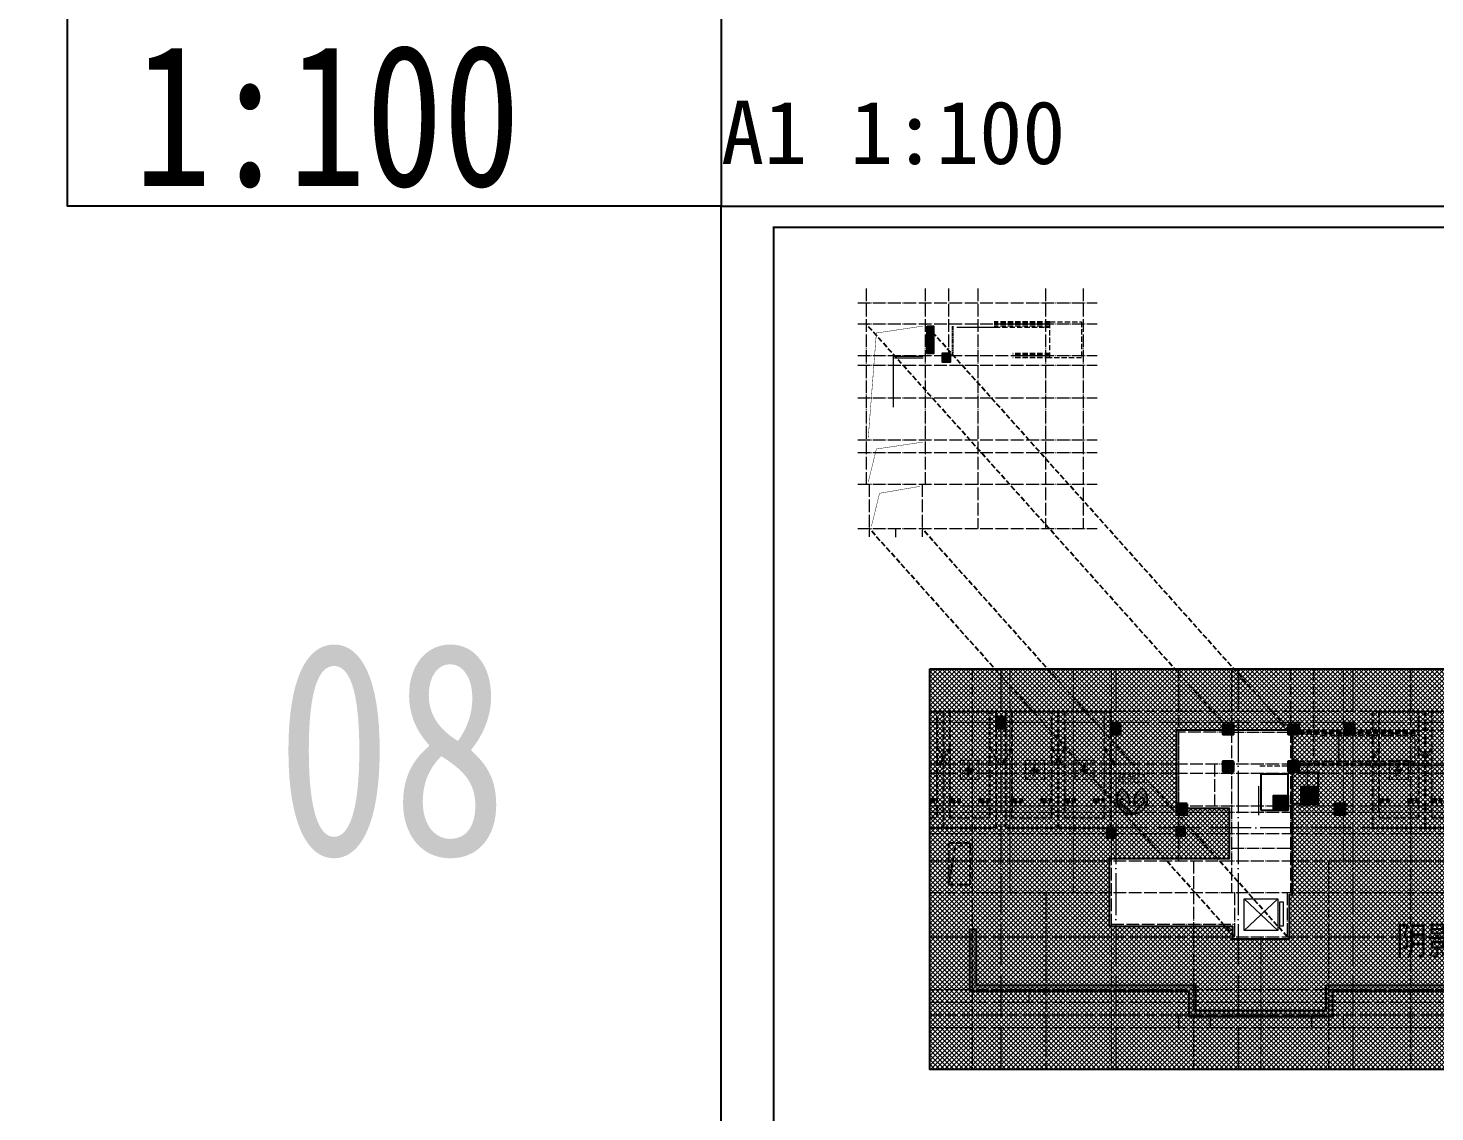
# Model space of a CAD drawing. Extents: x 27938 to 725830, y -209821 to 1628073.
# Drawn here: x 227350 to 294068, y 736126 to 787509 of the extents above; entities that cross this region are included whole.
import ezdxf
from ezdxf.xclip import XClip

# ---------------------------------------------------------------- set-up
doc = ezdxf.new("R2010")
doc.units = 0
doc.header["$LTSCALE"] = 1000
doc.header["$MEASUREMENT"] = 0
doc.header["$XCLIPFRAME"] = 0
for name, pattern in [('#P_--_20B1_001_t3$0$DASH', [0.35, 0.25, -0.1]), ('5、6、7#楼参照$0$DASH', [0.35, 0.25, -0.1]), ('__DASH', [0.35, 0.25, -0.1]), ('DASH', [0.35, 0.25, -0.1]), ('DOTE', [2.4200000000000004, 2, -0.2, 0.02, -0.2]), ('HIDDEN', [0.375, 0.25, -0.125])]:
    doc.linetypes.add(name, pattern=pattern)
for name, color, linetype in [('0-R-风井', 2, 'Continuous'), ('0-R疏散口', 20, 'Continuous'), ('0-R集水坑', 191, 'Continuous'), ('HS-A-停车位（标准）', 9, 'Continuous'), ('S-砼墙', 40, 'Continuous'), ('text', 7, 'Continuous'), ('VPIPE-雨水', 4, 'DASH'), ('人防集水坑', 11, 'Continuous'), ('图框', 140, 'Continuous'), ('审核', 1, 'Continuous'), ('排水', 155, 'Continuous'), ('疏散口', 20, 'Continuous')]:
    doc.layers.add(name, color=color, linetype=linetype)
for name, color, linetype, lineweight in [('3.5方案汇报，与郭总、侯月琴确定户型_t8$0$STAIR', 2, 'Continuous', 18), ('AE-PARKING', 70, '5、6、7#楼参照$0$DASH', 13), ('DOTE', 19, 'DOTE', 9), ('PUB_HATCH', 8, 'Continuous', 9), ('STAIR', 2, 'Continuous', 18), ('填充', 251, 'Continuous', 5), ('平面-看线', 45, 'Continuous', 15), ('砼柱', 2, 'Continuous', 35)]:
    doc.layers.add(name, color=color, linetype=linetype, lineweight=lineweight)
doc.layers.add('yichutu', color=7, linetype='Continuous', true_color=0xffffff, plot=False)
doc.styles.add('-宋体', font='', dxfattribs={"width": 0.8})
doc.styles.add('_TCH_LABEL', font='')
doc.styles.add('黑体', font='')
doc.styles.get('-宋体').set_extended_font_data('SimSun')
doc.styles.get('_TCH_LABEL').set_extended_font_data('SimHei')
doc.styles.get('黑体').set_extended_font_data('SimHei')

# ---------------------------------------------------------------- blocks, each defined once
blk = doc.blocks.new('GDRDADWDAD')
at = {"layer": 'DOTE', "linetype": 'DOTE', "ltscale": 0.3}
for p, q in [((272116.5787024704, 690157.171784628), (272116.5787024704, 671157.1717769038)), ((273916.5787024706, 690157.171784628), (273916.5787024706, 679557.171776904)), ((276916.5787024704, 690157.171784628), (276916.5787024704, 679557.171776904)), ((278716.5787024704, 690157.171784628), (278716.5787024704, 671157.1717769038)), ((281916.5787024702, 690157.171784628), (281916.5787024704, 681057.1717767006)), ((284416.578704452, 690157.171784628), (284416.5787044524, 679557.171776904)), ((287216.5787004906, 690157.171784628), (287216.5787004903, 679557.171776904)), ((288316.57987516, 690157.1717846281), (288316.5798751601, 685657.171784628)), ((289716.5787024725, 690157.171784628), (289716.5787024723, 681057.1717767008)), ((292916.5787024723, 690157.171784628), (292916.5787024723, 671157.1717769038)), ((294716.5787024723, 690157.171784628), (294716.5787024723, 679557.171776904)), ((297716.578702472, 690157.171784628), (297716.578702472, 679557.171776904)), ((299516.5787024723, 690157.171784628), (299516.5787024723, 671157.1717769038)), ((301316.5787024725, 690157.171784628), (301316.5787024725, 679557.171776904)), ((304316.5787024723, 690157.171784628), (304316.5787024723, 679557.171776904)), ((306116.5787024723, 690157.171784628), (306116.5787024723, 671157.1717769038)), ((309316.578702472, 690157.171784628), (309316.5787024723, 681057.171776701)), ((310716.5797023705, 690157.1717854873), (310716.5797023705, 685657.171784628)), ((311816.5787044539, 690157.171784628), (311816.5787044542, 679557.171776904)), ((314616.5787004925, 690157.171784628), (314616.5787004922, 679557.171776904)), ((317116.5787024744, 690157.171784628), (317116.5787024742, 681057.171776701)), ((320316.5787024741, 690157.171784628), (320316.5787024741, 671157.1717769038)), ((322116.5787024741, 690157.171784628), (322116.5787024741, 679557.171776904)), ((325116.5787024739, 690157.171784628), (325116.5787024739, 679557.171776904)), ((326916.5787024741, 690157.171784628), (326916.5787024741, 671157.1717769038)), ((270116.5787024704, 688157.171784628), (328916.5787024746, 688157.171784628)), ((270116.5787024704, 685657.171784628), (328916.5787024746, 685657.171784628)), ((270116.5787024704, 685207.171784628), (328916.5787024746, 685207.171784628)), ((283616.5787044597, 685657.171784628), (283616.5787044599, 683657.171784628)), ((288016.578700482, 685657.171784628), (288016.5787004819, 683657.171784628)), ((311016.5787044624, 685657.171784628), (311016.5787044627, 683657.171784628)), ((315416.5787004848, 685657.171784628), (315416.5787004846, 683657.171784628)), ((270116.5787024704, 683657.171784628), (328916.5787024746, 683657.171784628)), ((270116.5787024704, 683357.171784628), (328916.5787024746, 683357.171784628)), ((270116.5787024705, 682357.171776904), (328916.5787024746, 682357.1717769038)), ((270116.5787024705, 681057.1717767005), (328916.5787024746, 681057.1717767011)), ((282616.5787024711, 681057.1717767005), (282616.5787024713, 671157.1717769038)), ((289016.5787024716, 681057.1717767005), (289016.5787024713, 671157.1717769038)), ((310016.578702473, 681057.1717767005), (310016.5787024732, 671157.1717769038)), ((316416.5787024734, 681057.1717767005), (316416.5787024732, 671157.1717769038)), ((270116.5787024704, 679557.171776904), (328916.5787024746, 679557.171776904)), ((275616.5787024716, 679557.171776904), (275616.5787024713, 671157.1717769038)), ((284566.5787044525, 679557.171776904), (284566.5787044525, 677457.1717768572)), ((287066.5787004902, 679557.171776904), (287066.5787004902, 677457.1717768572)), ((296016.5787024711, 679557.171776904), (296016.5787024713, 671157.1717769038)), ((303016.5787024734, 679557.171776904), (303016.5787024732, 671157.1717769038)), ((311966.5787044544, 679557.171776904), (311966.5787044544, 677457.1717768572)), ((314466.578700492, 679557.171776904), (314466.578700492, 677457.1717768572)), ((323416.578702473, 679557.171776904), (323416.5787024732, 671157.1717769038)), ((270116.5787024704, 677457.171776857), (328916.5787024746, 677457.171776857)), ((285816.5787024716, 677457.1717768568), (285816.5787024713, 671157.1717769038)), ((313216.578702473, 677457.1717768568), (313216.5787024732, 671157.1717769038)), ((270116.5787024704, 674957.171776904), (328916.5787024746, 674957.171776904)), ((274816.5787024577, 674957.171776904), (274816.5787024575, 674357.1717769043)), ((296816.5787029878, 674957.171776904), (296816.5787029879, 674357.1717769043)), ((302216.5787019567, 674957.171776904), (302216.5787019566, 674357.1717769043)), ((324216.5787024869, 674957.171776904), (324216.5787024869, 674357.1717769043)), ((270116.5787024704, 674357.171776904), (328916.5787024746, 674357.171776904)), ((270116.5787024704, 673757.171776904), (328916.5787024746, 673757.171776904)), ((281916.5787024704, 673757.171776904), (281916.5787024704, 673157.1717769038)), ((283416.57870248, 673757.1717768427), (283416.57870248, 673157.1717768424)), ((288216.5787035047, 673757.1717757646), (288216.5787032351, 673157.1717757643)), ((289716.5787035143, 673757.171775152), (289716.5787032447, 673157.1717751517)), ((309316.5787014302, 673757.171775152), (309316.5787016997, 673157.1717751517)), ((310816.5787014399, 673757.1717757646), (310816.5787017094, 673157.1717757643)), ((315616.5787024646, 673757.1717768427), (315616.5787024646, 673157.1717768424)), ((317116.5787024741, 673757.171776904), (317116.5787024741, 673157.1717769038)), ((270116.5787024704, 673157.1717769038), (328916.5787024746, 673157.1717769038))]:
    blk.add_line(p, q, dxfattribs=at)
blk = doc.blocks.new('TK')
at = {"layer": '图框'}
blk.add_lwpolyline([(465375.0184975343, 548713.6539831527), (549475.0184975343, 548713.6539831527), (549475.0184975343, 489313.6539831528), (465375.0184975343, 489313.6539831528)], close=True, dxfattribs=at)
blk.add_lwpolyline([(465375.0184975343, 548713.6539831527), (549475.0184975343, 548713.6539831527), (549475.0184975343, 489313.6539831528), (465375.0184975343, 489313.6539831528)], close=True, dxfattribs=at)
at = {"layer": '图框', "const_width": 100}
blk.add_lwpolyline([(548475.0184975343, 490313.6539831528), (548475.0184975343, 547713.6539831527), (467875.0184975343, 547713.6539831527), (467875.0184975343, 490313.6539831528)], close=True, dxfattribs=at)
blk = doc.blocks.new('yct-841-594-84100-59400-100-1000.0')
at = {"layer": 'yichutu', "color": 7, "true_color": 0xffffff}
blk.add_lwpolyline([(0, 0), (0, 59400), (84100, 59400), (84100, 0)], close=True, dxfattribs=at)
at = {"layer": 'yichutu', "color": 7, "true_color": 0xffffff, "style": '_TCH_LABEL'}
blk.add_text('A1 1:100', height=3000, dxfattribs=at).set_placement((0, 61400))
blk = doc.blocks.new('A$C110D7C8B')
h = blk.add_hatch()
h.set_pattern_fill('ANSI32', color=246, scale=12, angle=135)
h.set_pattern_definition([(180, (0, 0), (-3.552713678800501e-15, -57.15000000000001), []), (180, (-19.05000822845492, 19.05000822845492), (-3.552713678800501e-15, -57.15000000000001), [])])
h.paths.add_polyline_path([(50, -1350.000000041677), (250.0000000000582, -1350.000000041677), (249.9999999999709, -150), (50.0000000000291, -150)])
at = {"color": 246}
for points in [[(0, -100), (300, -100), (300, -1400.000000041677), (0, -1400.000000041677)], [(50, -150), (250, -150), (250, -1350.000000041677), (50, -1350.000000041677)]]:
    blk.add_lwpolyline(points, close=True, dxfattribs=at)
blk = doc.blocks.new('A$C028C60F5')
at = {"color": 6}
blk.add_lwpolyline([(400.0000000717118, -1.851003617048264e-07), (0, 0), (-1.851003617048264e-07, -400.0000001632143), (399.9999998866115, -400.0000003483146)], close=True, dxfattribs=at)
at = {"layer": 'PUB_HATCH'}
blk.add_solid([(-1.851003617048264e-07, -400.0000001632143), (399.9999998866115, -400.0000003483146), (0, 0), (400.0000000717118, -1.851003617048264e-07)], dxfattribs=at)
blk = doc.blocks.new('A$C5F0D06DF')
at = {"color": 6, "const_width": 20}
for points in [[(799.9996965641622, -5399.997312598396), (1185.578574737359, -430.2780626306776), (3399.999998884508, -99.96319440205116)], [(800.0016318830312, -7500.002971990616), (1185.582893582352, -5930.277756268159), (3400.004317729501, -5599.962888039532)], [(949.9999980733264, -9599.998961502686), (1335.578581886482, -8030.277024133829), (3249.999998058833, -7699.962155905203)]]:
    blk.add_lwpolyline(points, dxfattribs=at)
at = {"layer": 'DOTE', "linetype": 'DOTE', "ltscale": 0.3}
for p, q in [((700.0000000456348, 1681.464888638584), (700.0000000458094, -7599.99984689441)), ((3499.99999608408, 1681.464888638584), (3499.999996083905, -7599.997848177329)), ((4600.001170753501, 1681.464888638584), (4600.001170753618, -1499.998953731265)), ((5999.99999806605, 1681.464888638584), (5999.999998065643, -9699.996063596336)), ((9199.999998065876, 1681.464888638584), (9199.999998065876, -9699.993779348326)), ((10999.99999806576, 1681.464888638468), (10999.99999806582, -9699.992494458798)), ((300.0000000002328, 1000.001046268735), (11663.57955797872, 1000.001046268619)), ((300.0000000001746, 1.164153218269348e-10), (11663.57953415759, -3.492459654808044e-10)), ((300.0000000001164, -1499.998953731265), (11663.57955797872, -1499.998953731265)), ((300.0000000001164, -1949.998953731265), (11663.57955797872, -1949.998953731265)), ((300.0000000001164, -3499.998953731265), (11663.57955797878, -3499.998953731149)), ((300.0000000000582, -5500.000075401971), (11663.57955797872, -5499.991963766282)), ((300, -6099.998961658566), (11663.57955797872, -6099.998961658566)), ((300.0000000019791, -7600.000132425339), (11663.57955798064, -7599.99202078965)), ((850.0000008183415, -7599.999739820138), (850.0000008183997, -10099.99896158767)), ((3350.196360953792, -7599.997955111205), (3350.196360953851, -10099.99896016868)), ((300.0000000096043, -9700.000132413115), (11663.57955798827, -9699.992020777427)), ((2100.09772822907, -9699.998847453739), (2100.097728229128, -10104.83902745019))]:
    blk.add_line(p, q, dxfattribs=at)
at = {"layer": 'STAIR', "color": 246, "linetype": '#P_--_20B1_001_t3$0$DASH'}
for p, q in [((9419.746454396518, 100.2465892549371), (6767.746454382315, 100.2465892559849)), ((9419.746454396634, 30.24658930220176), (6767.746454382781, 30.4931785017252)), ((9419.746454396402, -29.75341069779824), (6767.74645438313, -29.5068214982748)), ((9419.746454395354, -99.75341074506287), (6767.746454383596, -99.75341074401513)), ((6808.546454416006, -159.7534107541433), (9419.746454395354, -159.753410767531)), ((9419.746454396518, -1399.753410776728), (7651.746454406413, -1399.753410744015)), ((9419.746454396634, -1469.753410729463), (7651.746454406879, -1469.507867798442)), ((9419.746454396402, -1529.753410729463), (7651.746454407403, -1529.507867757929)), ((9419.746454395354, -1599.753410776728), (7651.746454407403, -1599.50786779949))]:
    blk.add_line(p, q, dxfattribs=at)
at = {"layer": 'STAIR'}
for p, q in [((4999.746454396518, -159.75341074483), (6808.546454415948, -159.7534107541433)), ((2050.003624202567, -1599.999999741325), (3399.999998187704, -1600.000000214437))]:
    blk.add_line(p, q, dxfattribs=at)
at = {"layer": 'STAIR', "color": 246, "linetype": '#P_--_20B1_001_t3$0$DASH'}
blk.add_lwpolyline([(9419.746454396518, 100.2465892549371), (10919.74645439652, 100.2465892549371), (10919.74645439652, -1599.753410773468), (9419.746454396518, -1599.753410773468)], close=True, dxfattribs=at)
at = {"layer": 'STAIR'}
blk.add_lwpolyline([(3399.999998208717, -1540.000000214437), (1989.99133048387, -1539.999999720254), (1989.991329642769, -3939.999545777217)], dxfattribs=at)
at = {"layer": '审核', "color": 58, "linetype": 'HIDDEN', "ltscale": 0.2}
blk.add_line((4799.990859669575, -99.90819451294374), (4800.064211888704, -1399.926103218691), dxfattribs=at)
at = {"layer": '平面-看线'}
for p, q in [((9419.746454395354, -99.75341074506287), (9419.746454396518, 100.2465892549371)), ((9419.746454395354, -1599.753410776728), (9419.746454396518, -1399.753410776728))]:
    blk.add_line(p, q, dxfattribs=at)
for name, p in [('A$C110D7C8B', (3599.999998387473, 0.006688910769298673)), ('A$C028C60F5', (4300.00199633243, -1400.001415270846))]:
    blk.add_blockref(name, p)
blk = doc.blocks.new('A$C27F3146B')
at = {"layer": '填充'}
h = blk.add_hatch(dxfattribs=at)
h.set_pattern_fill('ANSI37', color=196, scale=100, style=0)
h.set_pattern_definition([(45, (794705.0482087337, -474761.836884725), (-112.2532015133644, 112.2532015133644), []), (135, (794705.0482087337, -474761.836884725), (-112.2532015133644, -112.2532015133644), [])])
h.paths.add_polyline_path([(-120598.0043441424, 16089.12283942359), (-120598.0113239811, 16089.12464542629), (-123098.0051577032, 16089.12464542629), (-123098.0046005915, 12389.12601068034), (-120598.0050334086, 12389.12049587909), (-120598.0045112952, 9989.124400530825), (-126297.6152989523, 9989.12787449488), (-126297.6153041016, 6789.130405166186), (-120447.9318367169, 6789.12547190371), (-120447.9314323964, 6189.128773867502), (-117747.736412039, 6189.128773877746), (-117747.7343670045, 8289.192490008543), (-117597.7361748854, 8289.05699861201), (-117597.7382231075, 11389.06464180129), (-117598.0017794337, 11389.17897416581), (-117597.994833229, 16089.11950602464)], flags=16)
h.paths.add_polyline_path([(-134797.8649070148, 18989.12407583068), (-75997.86490701057, 18989.12407583068), (-75997.86490701057, -10.87593189720064), (-134797.8649070148, -10.87593189720064)])
h.paths.add_polyline_path([(-93197.85655532042, 12389.20724034398), (-93197.70186032634, 8289.040327749566), (-93047.53722481265, 8289.173029854543), (-93047.64815819566, 6189.126435260056), (-90347.48079269567, 6189.129224555568), (-90347.48039593326, 6789.107179496204), (-84497.7632088567, 6789.112103791209), (-84497.76320972084, 11389.1262992504), (-87647.62127077952, 11389.12511677202), (-87647.620748666, 12389.12321326297), (-87647.62128827862, 12389.12644554579), (-87647.48821601726, 16089.13383291371), (-93197.71241657484, 16089.05740743754), (-93197.78632953756, 14589.39747828019), (-95697.74007688649, 14589.35552586709), (-95697.77982984603, 12389.11292086275)], flags=0)
h.paths.add_polyline_path([(-93197.70186032634, 8289.040327749564), (-93197.78159982455, 11389.17940336082), (-93197.81279379467, 11389.06507665268)])
h.paths.add_polyline_path([(-93197.71241657484, 16089.05740743754), (-87647.48821601726, 16089.13383291371), (-90197.41693358438, 16089.13383291371), (-90197.55642857286, 16089.12327428907), (-93197.78854602925, 16089.11993521964), (-93197.78632953754, 14589.39747828019)])
at = {"layer": '填充', "color": 196}
for points in [[(-134797.8649070148, 18989.12407583068), (-75997.86490701057, 18989.12407583068), (-75997.86490701057, -10.87593189720064), (-134797.8649070148, -10.87593189720064)], [(-120598.0043441424, 16089.12283942359), (-120598.0113239811, 16089.12464542629), (-123098.0051577032, 16089.12464542629), (-123098.0046005915, 12389.12601068034), (-120598.0050334086, 12389.12049587909), (-120598.0045112952, 9989.124400530825), (-126297.6152989523, 9989.12787449488), (-126297.6153041016, 6789.130405166186), (-120447.9318367169, 6789.12547190371), (-120447.9314323964, 6189.128773867502), (-117747.736412039, 6189.128773877746), (-117747.7343670045, 8289.192490008543), (-117597.7361748854, 8289.05699861201), (-117597.7382231075, 11389.06464180129), (-117598.0017794337, 11389.17897416581), (-117597.994833229, 16089.11950602464)]]:
    blk.add_lwpolyline(points, close=True, dxfattribs=at)
blk = doc.blocks.new('A$C1DD019F9')
at = {"layer": '疏散口'}
h = blk.add_hatch(color=256, dxfattribs=at)
edge = h.paths.add_edge_path()
edge.add_line((1657.837590239942, 3315.723901660649), (367.3306208625436, 2025.216944172512))
edge.add_arc((562.7390984487897, 1829.808464785995), 276.3493204781321, 134.999999736071, 315.0000450135555)
edge.add_line((758.1477304548025, 1634.400139819365), (1381.488251060247, 2257.740654682275))
edge.add_arc((-487.2515846193137, 1989.868379143272), 1887.841129295078, -24.12321173134552, 8.157426411511608, ccw=False)
edge.add_arc((-487.2518275084583, 1989.868449001487), 1887.841379523462, 303.5961554791981, 335.8767893464231, ccw=False)
edge.add_arc((1657.83757689014, 1657.627985069564), 1658.095916591085, 89.99999953869542, 228.4172749558772, ccw=False)
h = blk.add_hatch(color=256, dxfattribs=at)
edge = h.paths.add_edge_path()
edge.add_line((1657.837590239942, 3315.723901660649), (2948.344559617341, 2025.216944172512))
edge.add_arc((2752.936082031095, 1829.808464785995), 276.3493204781321, -135.00004501355562, 45.000000263928996, ccw=False)
edge.add_line((2557.527450025082, 1634.400139819365), (1934.186929419636, 2257.740654682275))
edge.add_arc((3802.926765099197, 1989.868379143272), 1887.841129295078, 171.8425735884883, 204.1232117313454)
edge.add_arc((3802.927007988342, 1989.868449001489), 1887.841379523464, 204.123210653577, 236.403844520802)
edge.add_arc((1657.837603589745, 1657.627985069564), 1658.095916591085, 311.5827250441228, 450.0000004613047)
for points in [[(1657.837590239942, 3315.723901660649), (367.3306208625437, 2025.216944172512, 1.000000395120669), (758.1477304548025, 1634.400139819365), (1381.488251060247, 2257.740654682275, -0.1417897514410627), (1235.721885070204, 1218.307265423704, -0.141789732410033), (557.3581269979476, 417.3751685111782, -0.6899650482418342), (1657.837590239942, 3315.723901660649)], [(1657.837590239942, 3315.723901660649), (2948.344559617341, 2025.216944172512, -1.000000395120669), (2557.527450025082, 1634.400139819365), (1934.186929419636, 2257.740654682275, 0.1417897514410627), (2079.953295409679, 1218.307265423704, 0.141789732410033), (2758.317053481937, 417.3751685111782, 0.6899650482418342), (1657.837590239942, 3315.723901660649)]]:
    blk.add_lwpolyline(points, format="xyb", close=True, dxfattribs=at)
blk = doc.blocks.new('充电车位')
at = {"layer": 'AE-PARKING', "linetype": 'ByBlock'}
h = blk.add_hatch(color=1, dxfattribs=at)
h.dxf.hatch_style = 1
h.paths.add_polyline_path([(-1007586.192309124, -1042637.750552036), (-1007473.70691881, -1042375.484842397), (-1007689.223537753, -1042375.484842405), (-1007425.007632948, -1042030.478523538), (-1007514.574478829, -1042281.719792634), (-1007278.962196556, -1042297.991757713)])
at = {"layer": 'AE-PARKING', "color": 1}
for p, q in [((-1007928.602682202, -1041872.947363779), (-1007028.602682206, -1041872.947363779)), ((-1007928.602682199, -1041872.947363779), (-1007928.602682201, -1042772.947363771)), ((-1007028.602682203, -1041872.947363779), (-1007028.602682201, -1042772.947363771)), ((-1007928.602682204, -1042772.947363771), (-1007028.602682201, -1042772.947363771))]:
    blk.add_line(p, q, dxfattribs=at)
at = {"layer": 'AE-PARKING', "color": 1, "linetype": 'ByBlock'}
for p, q in [((-1007425.007632948, -1042030.478523538), (-1007689.223537753, -1042375.484842405)), ((-1007425.007632948, -1042030.478523538), (-1007514.574478829, -1042281.719792634)), ((-1007689.223537753, -1042375.484842405), (-1007473.70691881, -1042375.484842397)), ((-1007278.962196556, -1042297.991757713), (-1007586.192309124, -1042637.750552036)), ((-1007586.192309124, -1042637.750552036), (-1007473.70691881, -1042375.484842397)), ((-1007514.574478829, -1042281.719792634), (-1007278.962196556, -1042297.991757713))]:
    blk.add_line(p, q, dxfattribs=at)
blk = doc.blocks.new('A$C25A378E3')
at = {"layer": 'HS-A-停车位（标准）', "linetype": 'DASH'}
for p, q in [((299.9288666398497, 4280.200665866025), (299.9276344913524, 4120.200664976728)), ((299.9276344913524, 4120.200664976728), (799.9273485837039, 4120.008946264163)), ((299.9282505712472, 4200.200665451237), (799.9279646449722, 4200.00894667895)), ((299.9288666398497, 4280.200665866025), (799.9285807174165, 4280.00894703425)), ((799.9285807174165, 4280.00894703425), (799.9273485837039, 4120.008946264163)), ((1699.929113851395, 4280.193678615266), (1699.927881702897, 4120.19367778569)), ((1699.927881702897, 4120.19367778569), (2199.927595795365, 4120.001958953799)), ((1699.928497782676, 4200.193678200361), (2199.928211856517, 4200.001959428308)), ((1699.929113851395, 4280.193678615266), (2199.928827928961, 4280.001959843212)), ((2199.928827928961, 4280.001959843212), (2199.927595795365, 4120.001958953799)), ((300.0205537431175, 1700.046125917463), (-199.9740653929766, 2550.049336581258)), ((2200.020893819514, 1700.035927985562), (2700.026429273654, 2550.032717227354))]:
    blk.add_line(p, q, dxfattribs=at)
for points in [[(1.164153218269348e-10, 5499.999999999884), (2499.999999842257, 5499.971898506512), (2499.938176556607, -0.02810114610474557), (-0.06182328553404659, 3.472669050097466e-07)], [(299.9943796824664, 4999.996627852321), (2199.994379562442, 4999.975270717288), (2199.938176575466, -0.02472896687686443), (299.9381766954903, -0.003371831844560802)]]:
    blk.add_lwpolyline(points, close=True, dxfattribs=at)
blk = doc.blocks.new('TIY8O')
at = {"layer": '0-R集水坑', "linetype": 'DASH'}
h = blk.add_hatch(dxfattribs=at)
h.set_pattern_fill('LINE', color=191, scale=100, angle=-90.00000000000006, style=0)
h.set_pattern_definition([(270, (-235326.6603705898, -492619.8195465856), (95.25, -7.876661409549766e-14), [])])
h.paths.add_polyline_path([(251192.714674465, 63602.66983472076), (251192.7093475896, 62902.669904932), (250492.7095668054, 62902.67580823865), (250492.7161997986, 63602.67580820792)])
at = {"layer": '0-R集水坑', "color": 191, "elevation": 0.4327255357110903}
for points in [[(250442.7090580211, 62452.68549320343), (251942.7090579913, 62452.67601750753), (251942.7166385491, 63652.67601748332), (250442.7166385789, 63652.68549317922)], [(251242.7159861337, 63652.66910502905), (251242.7089670943, 62852.66910505909), (250442.7091281175, 62852.67624693047), (250442.7166384909, 63652.67624689624)]]:
    blk.add_lwpolyline(points, close=True, dxfattribs=at)
at = {"layer": '0-R集水坑', "color": 191, "linetype": 'DASH', "elevation": 0.4327255357110903}
blk.add_lwpolyline([(251192.714674465, 63602.66983472076), (251192.7093475896, 62902.669904932), (250492.7095668054, 62902.67580823865), (250492.7161997986, 63602.67580820792)], close=True, dxfattribs=at)
blk = doc.blocks.new('TYUIYOIUO')
at = {"layer": '0-R-风井', "linetype": '__DASH'}
for p, q in [((-253259.7273491886, 752013.6962597668), (-252259.8400509203, 752013.7102695099)), ((-253259.7273491886, 750013.7102756726), (-253259.7273491886, 752013.6962597668)), ((-252259.8400509203, 752013.7102695099), (-252259.7159273372, 750013.7102756726)), ((-252259.7159273372, 750013.7102756726), (-253259.7273491886, 750013.7102756726)), ((-252259.7159273372, 750013.7102756726), (-253259.7273491886, 750013.7102756726))]:
    blk.add_line(p, q, dxfattribs=at)
blk.add_lwpolyline([(-252259.7779891501, 752013.6962597767), (-252984.8436757007, 751759.325600123), (-253259.7273491886, 750013.7102756726)], dxfattribs=at)
blk = doc.blocks.new('FSFSFASFSFESFSEF')
at = {"layer": '人防集水坑', "ltscale": 0.8}
h = blk.add_hatch(dxfattribs=at)
h.set_pattern_fill('GRATE', color=256, scale=75, style=0)
h.set_pattern_definition([(270, (-806039.3574039747, 23438904.07928268), (59.53125, -1.822618869043522e-14), []), (360, (-806039.3574039747, 23438904.07928268), (8.748522416193854e-14, 238.125), [])])
h.paths.add_polyline_path([(286466.5787021541, 761315.5335229017), (287066.5787021541, 761315.5335229017), (287066.5787021541, 760715.5335229017), (286466.5787021541, 760715.5335229017)])
at = {"layer": '人防集水坑'}
for points in [[(287116.5787021541, 760665.5335229017), (286416.5787021541, 760665.5335229017), (286416.5787021541, 761365.5335229017), (287116.5787021541, 761365.5335229017)], [(287066.5787021541, 760715.5335229017), (286466.5787021541, 760715.5335229017), (286466.5787021541, 761315.5335229017), (287066.5787021541, 761315.5335229017)]]:
    blk.add_lwpolyline(points, close=True, dxfattribs=at)
at = {"layer": '排水'}
blk.add_lwpolyline([(285816.5787021536, 760665.5335229018), (287116.5787021536, 760665.5335229018), (287116.5787021534, 762365.5335229018), (285816.5787021534, 762365.5335229018)], close=True, dxfattribs=at)
blk = doc.blocks.new('DFBFBFBGF')
at = {"layer": 'STAIR', "color": 246, "linetype": '#P_--_20B1_001_t3$0$DASH'}
for p, q in [((293136.325158803, 754230.1456084143), (287316.5787030022, 754230.1456084143)), ((293136.3251588031, 754160.1456084616), (287316.5787030022, 754160.1456084708)), ((293136.3251588029, 754100.1456084616), (287316.5787030022, 754100.1456084704)), ((293136.3251588018, 754030.1456084143), (287316.5787030022, 754030.1456084145)), ((288716.325158803, 753970.1456084145), (293136.3251588018, 753970.1456083918)), ((293136.3251588018, 754030.1456084143), (293136.325158803, 754230.1456084143)), ((293136.325158803, 752730.1456083826), (287316.5787030022, 752730.1456085002)), ((293136.3251588031, 752660.1456084299), (287316.5787030022, 752660.1456085349)), ((293136.3251588029, 752600.1456084299), (287316.5787030022, 752600.1456085352)), ((293136.3251588018, 752530.1456083826), (293136.325158803, 752730.1456083826)), ((293136.3251588018, 752530.1456083826), (287316.5787030022, 752530.1456085071))]:
    blk.add_line(p, q, dxfattribs=at)
blk.add_lwpolyline([(293136.325158803, 754230.1456084143), (294636.325158803, 754230.1456084143), (294636.325158803, 752530.1456083859), (293136.325158803, 752530.1456083859)], close=True, dxfattribs=at)
at = {"layer": '审核', "color": 58, "linetype": 'HIDDEN', "ltscale": 0.2}
blk.add_line((289519.4158324369, 752530.1456084601), (289519.4158324566, 754230.1456084143), dxfattribs=at)
blk = doc.blocks.new('A$C24B36177')
for points in [[(-72599.99999999988, -57649.99999965215), (-73049.99999999988, -57649.99999965215), (-73049.99999999988, -58149.99999965215), (-72599.99999999988, -58149.99999965215)], [(-67149.99999999988, -57956.54319049325), (-67599.99999999988, -57956.54319049325), (-67599.99999999988, -58456.54319049325), (-67149.99999999988, -58456.54319049325)], [(-61789.99999999988, -58006.54319049325), (-62289.99999999988, -58006.54319049325), (-62289.99999999988, -58456.54319049325), (-61789.99999999988, -58456.54319049325)], [(-58689.52666127903, -58006.54319049325), (-59189.52666127903, -58006.54319049325), (-59189.52666127903, -58456.54319049325), (-58689.52666127903, -58456.54319049325)], [(-56049.99999999988, -57956.54319049325), (-56499.99999999988, -57956.54319049325), (-56499.99999999988, -58456.54319049325), (-56049.99999999988, -58456.54319049325)], [(-61789.52666127903, -59756.54319049325), (-62289.52666127903, -59756.54319049325), (-62289.52666127903, -60206.54319049325), (-61789.52666127903, -60206.54319049325)], [(-58689.52666127903, -59756.54319049325), (-59189.52666127903, -59756.54319049325), (-59189.52666127903, -60206.54319049325), (-58689.52666127903, -60206.54319049325)], [(-63989.52666127903, -61756.54319049325), (-64489.52666127903, -61756.54319049325), (-64489.52666127903, -62256.54319049325), (-63989.52666127903, -62256.54319049325)], [(-56489.52666127903, -61756.54319049325), (-56989.52666127903, -61756.54319049325), (-56989.52666127903, -62256.54319049325), (-56489.52666127903, -62256.54319049325)], [(-67389.52666127903, -62956.54319049325), (-67789.52666127903, -62956.54319049325), (-67789.52666127903, -63356.54319049325), (-67389.52666127903, -63356.54319049325)], [(-64489.52666127903, -63256.54319049325), (-64089.52666127903, -63256.54319049336), (-64089.52666127903, -62856.54319049336), (-64489.52666127903, -62856.54319049325)]]:
    blk.add_hatch(color=1).paths.add_polyline_path(points)
at = {"layer": '砼柱', "color": 1, "lineweight": 35}
for points in [[(-72599.99999999988, -57649.99999965215), (-73049.99999999988, -57649.99999965215), (-73049.99999999988, -58149.99999965215), (-72599.99999999988, -58149.99999965215)], [(-67149.99999999988, -57956.54319049325), (-67599.99999999988, -57956.54319049325), (-67599.99999999988, -58456.54319049325), (-67149.99999999988, -58456.54319049325)], [(-61789.99999999988, -58006.54319049325), (-62289.99999999988, -58006.54319049325), (-62289.99999999988, -58456.54319049325), (-61789.99999999988, -58456.54319049325)], [(-58689.52666127903, -58006.54319049325), (-59189.52666127903, -58006.54319049325), (-59189.52666127903, -58456.54319049325), (-58689.52666127903, -58456.54319049325)], [(-56049.99999999988, -57956.54319049325), (-56499.99999999988, -57956.54319049325), (-56499.99999999988, -58456.54319049325), (-56049.99999999988, -58456.54319049325)], [(-61789.52666127903, -59756.54319049325), (-62289.52666127903, -59756.54319049325), (-62289.52666127903, -60206.54319049325), (-61789.52666127903, -60206.54319049325)], [(-58689.52666127903, -59756.54319049325), (-59189.52666127903, -59756.54319049325), (-59189.52666127903, -60206.54319049325), (-58689.52666127903, -60206.54319049325)], [(-63989.52666127903, -61756.54319049325), (-64489.52666127903, -61756.54319049325), (-64489.52666127903, -62256.54319049325), (-63989.52666127903, -62256.54319049325)], [(-56489.52666127903, -61756.54319049325), (-56989.52666127903, -61756.54319049325), (-56989.52666127903, -62256.54319049325), (-56489.52666127903, -62256.54319049325)], [(-67389.52666127903, -62956.54319049325), (-67789.52666127903, -62956.54319049325), (-67789.52666127903, -63356.54319049325), (-67389.52666127903, -63356.54319049325)], [(-64489.52666127903, -63256.54319049325), (-64089.52666127903, -63256.54319049336), (-64089.52666127903, -62856.54319049336), (-64489.52666127903, -62856.54319049325)]]:
    blk.add_lwpolyline(points, close=True, dxfattribs=at)
blk = doc.blocks.new('A$C74D73064')
at = {"layer": 'S-砼墙', "linetype": 'ByBlock'}
h = blk.add_hatch(color=8, dxfattribs=at)
h.dxf.hatch_style = 1
h.paths.add_polyline_path([(25815.50945199397, 13762.71487195697), (25815.50843908952, 16719.29582727014), (26115.50843908929, 16719.29615518462), (26115.50912407995, 14062.71472503152), (36515.50809051958, 14062.70963161183), (36515.50808974565, 12862.71327402745), (42715.70143926167, 12862.71327296377), (42715.70143771335, 14062.71326484391), (63915.50844002666, 14062.7132648438), (63915.50843847834, 12862.71327296598), (70115.89118740638, 12862.71327408054), (70115.89118663245, 14062.71223160042), (80515.50600466062, 14062.71732479986), (80515.50925147231, 21162.71327298798), (80815.50925147184, 21162.71261189005), (80815.50586747169, 13762.71747172438), (70415.89118682616, 13762.71237852506), (70415.8911876001, 12562.71327413444), (63615.50843809138, 12562.71327291219), (63615.5084396397, 13762.7132648438), (43015.70143810031, 13762.71326484391), (43015.70143964863, 12562.71327291231), (36215.50808955193, 12562.71327407891), (36215.50809032586, 13762.70977853728)])
at = {"color": 3}
blk.add_lwpolyline([(23915.15588310023, 29062.7122952122), (82715.15588310442, 29062.7122952122), (82715.15588310442, 10062.71228748432), (23915.15588310023, 10062.71228748432)], close=True, dxfattribs=at)
at = {"color": 251, "true_color": 0x636466}
blk.add_lwpolyline([(38115.01644597261, 26162.71105880511), (38115.0094661339, 26162.71286480781), (35615.01563241181, 26162.71286480781), (35615.01618952351, 22462.71423006186), (38115.01575670636, 22462.70871526061), (38115.01627881976, 20062.71261991234), (32415.40549116267, 20062.7160938764), (32415.40548601339, 16862.71862454771), (38265.08895339805, 16862.71369128523), (38265.08935771859, 16262.71699324902), (40965.28437807597, 16262.71699325927), (40965.28642311052, 18362.78070939006), (41115.28461522958, 18362.64521799353), (41115.28256700747, 21462.65286118281), (41115.01901068131, 21462.76719354733), (41115.02595688601, 26162.70772540616)], close=True, dxfattribs=at)
at = {"layer": '3.5方案汇报，与郭总、侯月琴确定户型_t8$0$STAIR'}
for p, q in [((40415.51174919249, 18162.716567558), (38815.51174919202, 16662.7165675594)), ((38815.51174919202, 18162.716567558), (40415.51174919249, 16662.7165675594))]:
    blk.add_line(p, q, dxfattribs=at)
for points in [[(38815.51174919202, 16662.7165675594), (38815.51174919202, 18162.716567558), (40415.51174919249, 18162.716567558), (40415.51174919249, 16662.7165675594)], [(40515.51174918294, 16862.71656767488), (40515.51174918294, 18012.71656767535), (40665.51174918574, 18012.71656767535), (40665.51174918574, 16862.71656767488)]]:
    blk.add_lwpolyline(points, close=True, dxfattribs=at)
at = {"layer": 'DOTE', "color": 5}
for p, q in [((27280.03510113072, 93136.92275867704), (27280.03510113072, 8148.876076509594)), ((32730.03510113072, 93136.92275867704), (32730.03510113072, 8148.876076509594)), ((38530.03510113072, 93136.92275867704), (38530.03510113072, 8148.876076509594)), ((43980.03510113072, 93136.92275867704), (43980.03510113072, 8148.876076509594)), ((196116.0437006021, 26519.29986870533), (-86385.24772744614, 26519.29986870522)), ((196116.043700602, 21519.29986870522), (-86385.24772744614, 21519.29986870522))]:
    blk.add_line(p, q, dxfattribs=at)
at = {"layer": 'DOTE', "linetype": 'DOTE', "ltscale": 0.3}
for p, q in [((38215.31718914316, 26062.7122325548), (35715.32490285393, 26062.71223255468)), ((35715.32490285381, 26062.70674777392), (35715.32490285381, 22562.71421743324)), ((38215.31718914316, 26062.7122325548), (41015.31719346298, 26062.71223255468)), ((38215.15589639882, 20562.71288450842), (41115.15589317272, 20562.71508298907)), ((32515.15589441685, 16962.71377135336), (38365.15589639894, 16962.71377135336))]:
    blk.add_line(p, q, dxfattribs=at)
at = {"layer": 'S-砼墙', "linetype": 'ByBlock'}
blk.add_lwpolyline([(25815.50945199397, 13762.71487195697), (25815.50843908952, 16719.29582727014), (26115.50843908929, 16719.29615518462), (26115.50912407995, 14062.71472503152), (36515.50809051958, 14062.70963161183), (36515.50808974565, 12862.71327402745), (42715.70143926167, 12862.71327296377), (42715.70143771335, 14062.71326484391), (63915.50844002666, 14062.7132648438), (63915.50843847834, 12862.71327296598), (70115.89118740638, 12862.71327408054), (70115.89118663245, 14062.71223160042), (80515.50600466062, 14062.71732479986), (80515.50925147231, 21162.71327298798), (80815.50925147184, 21162.71261189005), (80815.50586747169, 13762.71747172438), (70415.89118682616, 13762.71237852506), (70415.8911876001, 12562.71327413444), (63615.50843809138, 12562.71327291219), (63615.5084396397, 13762.7132648438), (43015.70143810031, 13762.71326484391), (43015.70143964863, 12562.71327291231), (36215.50808955193, 12562.71327407891), (36215.50809032586, 13762.70977853728)], close=True, dxfattribs=at)
at = {"layer": 'STAIR', "color": 246, "linetype": '#P_--_20B1_001_t3$0$DASH'}
blk.add_line((39565.51537533081, 24462.71552932961), (40915.51174931601, 24462.7155288565), dxfattribs=at)
at = {"layer": 'STAIR'}
blk.add_lwpolyline([(39505.51090811437, 23504.25157314504), (39505.50308077107, 22122.71598329372)], dxfattribs=at)
at = {"layer": '填充', "color": 196}
blk.add_lwpolyline([(38115.15523611812, 26162.71286492108), (38115.14825635159, 26162.71286480781), (35615.15442262962, 26162.71286480781), (35615.15497966891, 22462.71603617782), (38115.15454685176, 22462.71052137658), (38115.15506896528, 20062.71442602831), (32415.25237114215, 20062.71271600854), (32415.2523702787, 16862.71356751863), (38265.15388762706, 16862.71381823998), (38265.15428438911, 16262.71703582804), (40965.41133101843, 16262.71694746078), (40965.42126094655, 18362.78159244999), (41115.40280999336, 18362.64494879101), (41115.39288015012, 21462.65342665883), (41115.15780082659, 21462.7689996633), (41115.16474703129, 26162.70953152212)], close=True, dxfattribs=at)
for name, p in [('A$C24B36177', (100104.7992927884, 84419.25646130543)), ('A$C27F3146B', (158713.020790115, 10073.58821938152)), ('DFBFBFBGF', (-246201.068725855, -728067.1834900746)), ('FSFSFASFSFESFSEF', (-246201.066953278, -738302.8169475619))]:
    blk.add_blockref(name, p)
at = {"layer": '0-R疏散口', "xscale": -0.4305656706515025, "yscale": 0.4305656706515025, "zscale": 0.4305656706515025, "rotation": 181.4259203059818}
blk.add_blockref('A$C1DD019F9', (32770.09736798005, 23572.39305916778), dxfattribs=at)
at = {"layer": '0-R集水坑', "xscale": -1, "rotation": 270}
blk.add_blockref('TIY8O', (-21337.4332239019, -227779.9959718497, -0.4327255357110903), dxfattribs=at)
at = {"layer": 'AE-PARKING', "rotation": 359.9974937272497}
for p in [(1033319.315266942, 1066562.826054836), (1036419.315266942, 1066562.826054836), (1038769.315266942, 1066562.826054836), (1053669.141281905, 1066562.826055671)]:
    blk.add_blockref('充电车位', p, dxfattribs=at)
at = {"layer": 'HS-A-停车位（标准）'}
blk.add_blockref('TYUIYOIUO', (278075.2999756153, -731194.3965097175), dxfattribs=at)
at = {"layer": 'HS-A-停车位（标准）', "linetype": 'DASH', "xscale": -1, "rotation": 179.9993559612105}
for p in [(22055.09692441614, 27019.29986835946), (24555.09692441614, 27019.29986835946), (27505.09692441626, 27019.29986835946), (30005.09692441626, 27019.29986835946), (44904.92293937947, 27019.29986919439), (47404.922939379, 27019.29986919439)]:
    blk.add_blockref('A$C25A378E3', p, dxfattribs=at)
at = {"layer": '0-R疏散口', "style": '-宋体', "width": 0.75}
blk.add_text('疏散口', height=450, dxfattribs=at).set_placement((32793.59968981892, 23641.26303397142))

msp = doc.modelspace()

# ---------------------------------------------------------------- linework, layer by layer
at = {"color": 251, "linetype": '__DASH', "true_color": 0x636466}
for p, q in [((284416.5780098201, 754129.899797465), (267093.9473263622, 773483.9352911739)), ((287216.5780086971, 754129.8997974648), (269893.9473252392, 773483.9352911738)), ((284566.5787044525, 744429.9000576574), (267243.9480209946, 763783.9355513663)), ((287066.7743707282, 744429.9000576574), (269744.1436872703, 763783.9355513663))]:
    msp.add_line(p, q, dxfattribs=at)
at = {"color": 3}
msp.add_lwpolyline([(270116.5787024703, 757129.9000654281), (328916.5787024745, 757129.9000654281), (328916.5787024745, 738129.9000577002), (270116.5787024703, 738129.9000577002)], close=True, dxfattribs=at)
at = {"layer": 'text', "color": 2}
msp.add_lwpolyline([(260214.1128116931, 779065.3335769684), (229214.1128116931, 779065.3335769684), (229214.1128116931, 796873.695315242), (260214.1128116931, 796873.695315242)], close=True, dxfattribs=at)
at = {"layer": 'VPIPE-雨水'}
msp.add_circle((287416.5854859821, 752829.8997594243), 55, dxfattribs=at)

# ---------------------------------------------------------------- block references
for name, p in [('TK', (-205160.9056858412, 230351.6795938156)), ('A$C5F0D06DF', (266393.9480229307, 773483.9345128685)), ('GDRDADWDAD', (0, 66972.72828080016))]:
    msp.add_blockref(name, p)
ref = msp.add_blockref('A$C74D73064', (246201.4228080536, 728067.1863624878))
XClip(ref).set_block_clipping_path([(23915.155894416792, 10062.713695212384), (82715.15589442098, 29062.713702940266)])
at = {"layer": 'yichutu'}
msp.add_blockref('yct-841-594-84100-59400-100-1000.0', (260214.1128116931, 719665.3335769684), dxfattribs=at)

# ---------------------------------------------------------------- texts
at = {"layer": 'text', "color": 2, "style": '黑体', "width": 0.8}
for s, height, p in [('1:100', 6729.451476793249, (232377.2582901424, 780022.0070858579)), ('阴影部分详地库图纸', 1345.89029535865, (292233.4074520222, 743564.8312569619))]:
    msp.add_text(s, height=height, dxfattribs=at).set_placement(p)
at = {"layer": 'text', "color": 1, "style": '黑体', "width": 0.8}
msp.add_text('08', height=10094.17721518987, dxfattribs=at).set_placement((239112.3104671781, 748312.2389476097))

doc.saveas('drawing.dxf')
